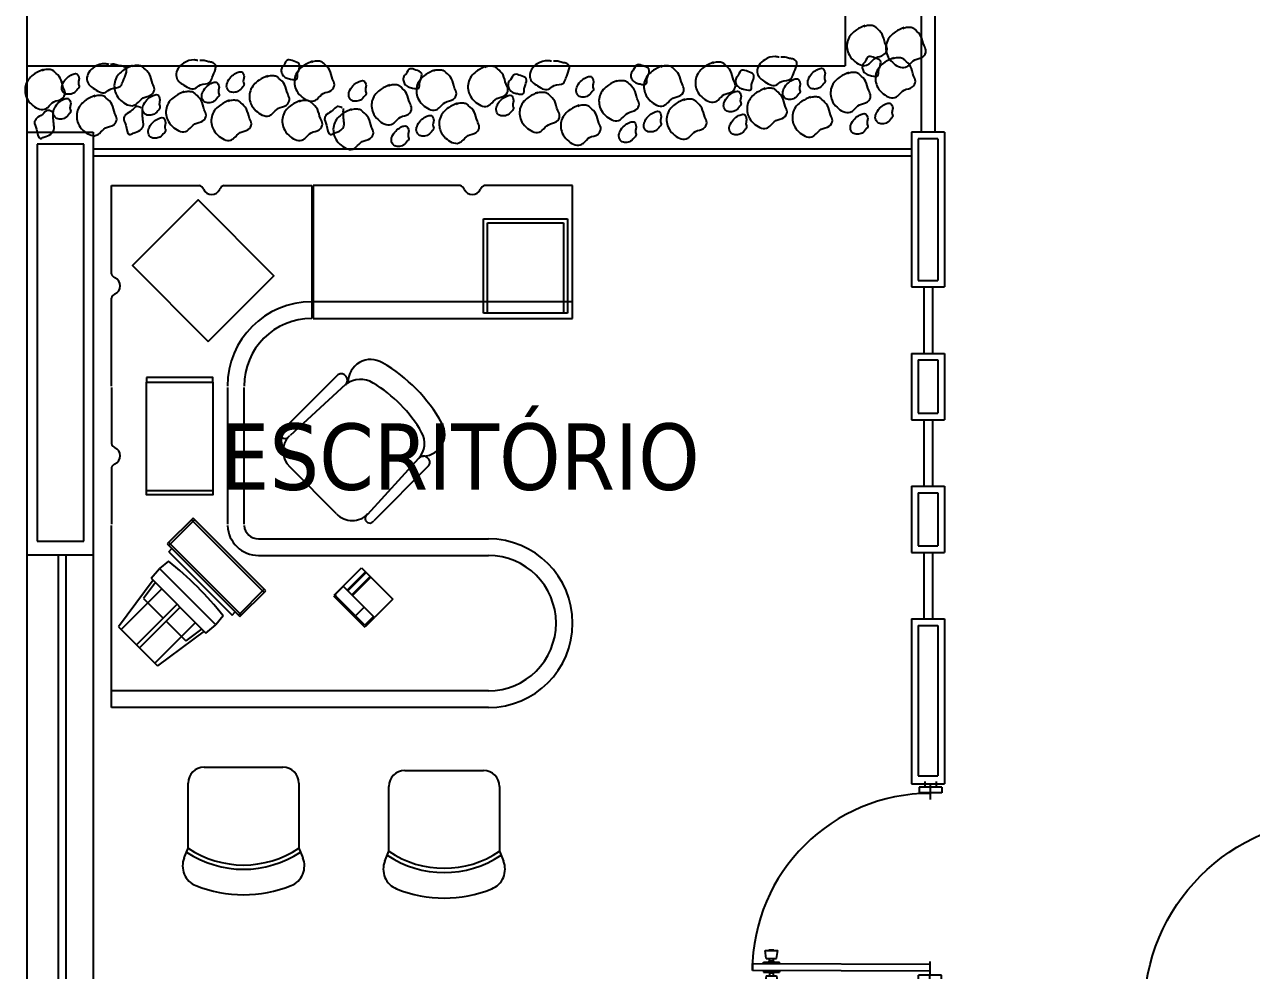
# Model space of a CAD drawing. Extents: x 152 to 700, y -120 to 84.
# Drawn here: x 204.88 to 210.42, y 20.07 to 24.35 of the extents above; entities that cross this region are included whole.
import ezdxf

# ---------------------------------------------------------------- set-up
doc = ezdxf.new("R2010")
doc.units = 0
doc.header["$LTSCALE"] = 0.03
doc.layers.get('0').update_dxf_attribs({"linetype": 'CONTINUOUS'})
for name, color, linetype in [('CALIDAD', 30, 'CONTINUOUS'), ('HERRERIA', 8, 'CONTINUOUS'), ('MUEBLES', 8, 'CONTINUOUS'), ('TEXTOS', 7, 'CONTINUOUS'), ('VENTANAS', 4, 'CONTINUOUS')]:
    doc.layers.add(name, color=color, linetype=linetype)
doc.styles.add('COTAS', font='tahoma.ttf', dxfattribs={"height": 0.1})

# ---------------------------------------------------------------- blocks, each defined once
blk = doc.blocks.new('A$C7F5F34B9')
at = {"layer": 'MUEBLES'}
for p, q in [((0.0814, 0.8113), (0.1114, 0.8113)), ((0.0814, 0.0489), (0.0814, 0.8113)), ((0.1114, 0.8113), (0.1114, 0.0489)), ((0.0225, 0.7406), (0.0225, 0.7187)), ((0.0246, 0.7406), (0.0225, 0.7406)), ((0.0246, 0.7565), (0.0246, 0.7028)), ((0.0598, 0.7516), (0.0246, 0.7565)), ((0.0598, 0.7516), (0.0598, 0.7077)), ((0.0702, 0.738), (0.0598, 0.738)), ((0.0702, 0.72), (0.0702, 0.7393)), ((0.0803, 0.7639), (0.0744, 0.7639)), ((0.0744, 0.7639), (0.0744, 0.6954)), ((0.0803, 0.7639), (0.0803, 0.6954)), ((0.1125, 0.7639), (0.1125, 0.6954)), ((0.1125, 0.7639), (0.1183, 0.7639)), ((0.1183, 0.7639), (0.1183, 0.6954)), ((0.1226, 0.72), (0.1226, 0.7393)), ((0.1226, 0.738), (0.133, 0.738)), ((0.133, 0.7516), (0.1682, 0.7565)), ((0.133, 0.7516), (0.133, 0.7077)), ((0.1682, 0.7565), (0.1682, 0.7028)), ((0.1682, 0.7406), (0.1703, 0.7406)), ((0.1703, 0.7406), (0.1703, 0.7187)), ((0.0246, 0.7187), (0.0225, 0.7187)), ((0.0598, 0.7077), (0.0246, 0.7028)), ((0.0702, 0.7213), (0.0598, 0.7213)), ((0.0803, 0.6954), (0.0744, 0.6954)), ((0.1125, 0.6954), (0.1183, 0.6954)), ((0.1226, 0.7213), (0.133, 0.7213)), ((0.133, 0.7077), (0.1682, 0.7028)), ((0.1682, 0.7187), (0.1703, 0.7187)), ((0.039, 0.0978), (0.0635, 0.0978)), ((0.039, 0), (0.039, 0.0978)), ((0.0635, 0), (0.0635, 0.0978)), ((0.8701, 0.0978), (0.8457, 0.0978)), ((0.8457, 0), (0.8457, 0.0978)), ((0.8701, 0), (0.8701, 0.0978)), ((0, 0.0489), (0.1221, 0.0489)), ((0.0146, 0.0733), (0.039, 0.0733)), ((0.8181, 0.0489), (0.8866, 0.0489)), ((0.8946, 0.0733), (0.8701, 0.0733)), ((0.0146, 0.0244), (0.039, 0.0244)), ((0.8946, 0.0244), (0.8701, 0.0244)), ((0.039, 0), (0.0635, 0)), ((0.8701, 0), (0.8457, 0))]:
    blk.add_line(p, q, dxfattribs=at)
for centre, radius, start, end in [((0.0814, 0.0489), 0.7624, 0, 90), ((0.0706, 0.7432), 0.00393, 264.8527, 9.8194), ((0.1222, 0.7432), 0.00393, 170.1806, 275.1473), ((0.0706, 0.7161), 0.00393, 350.1806, 95.1473), ((0.1222, 0.7161), 0.00393, 84.8527, 189.8194)]:
    blk.add_arc(centre, radius, start, end, dxfattribs=at)

msp = doc.modelspace()

# ---------------------------------------------------------------- linework, layer by layer
at = {"ltscale": 0.03}
for p, q in [((204.8863, 23.8596), (205.1863, 23.8596)), ((204.8863, 23.8596), (204.8863, 19.7096)), ((205.1863, 23.8596), (205.1863, 20.0096)), ((208.8863, 23.8596), (208.8863, 23.1596)), ((209.0363, 23.8596), (208.8863, 23.8596)), ((209.0363, 23.8596), (209.0363, 23.1596)), ((208.8863, 23.1596), (209.0363, 23.1596)), ((208.8863, 22.8596), (208.8863, 22.5596)), ((208.8863, 22.8596), (209.0363, 22.8596)), ((209.0363, 22.8596), (209.0363, 22.5596)), ((208.8863, 22.5596), (209.0363, 22.5596)), ((208.8863, 22.2596), (208.8863, 21.9596)), ((208.8863, 22.2596), (209.0363, 22.2596)), ((209.0363, 22.2596), (209.0363, 21.9596)), ((204.8863, 21.9488), (205.1863, 21.9488)), ((208.8863, 21.9596), (209.0363, 21.9596)), ((208.8863, 21.6596), (208.8863, 20.9133)), ((208.8863, 21.6596), (209.0363, 21.6596)), ((209.0363, 21.6596), (209.0363, 20.9133)), ((208.8863, 20.9133), (209.0363, 20.9133)), ((208.8863, 20.9133), (209.0363, 20.9133))]:
    msp.add_line(p, q, dxfattribs=at)
at = {"layer": 'CALIDAD', "ltscale": 0.03}
for p, q in [((205.1435, 23.805), (204.932, 23.805)), ((204.932, 23.805), (204.932, 22.0099)), ((205.1435, 22.0099), (205.1435, 23.805)), ((208.9163, 23.8296), (208.9163, 23.1896)), ((209.0063, 23.8296), (208.9163, 23.8296)), ((209.0063, 23.8296), (209.0063, 23.1896)), ((208.9163, 23.1896), (209.0063, 23.1896)), ((208.9163, 22.8296), (209.0063, 22.8296)), ((208.9163, 22.8296), (208.9163, 22.5896)), ((209.0063, 22.8296), (209.0063, 22.5896)), ((208.9163, 22.5896), (209.0063, 22.5896)), ((208.9163, 22.2296), (209.0063, 22.2296)), ((208.9163, 22.2296), (208.9163, 21.9896)), ((209.0063, 22.2296), (209.0063, 21.9896)), ((204.932, 22.0099), (205.1435, 22.0099)), ((208.9163, 21.9896), (209.0063, 21.9896)), ((208.9163, 21.6296), (209.0063, 21.6296)), ((208.9163, 21.6296), (208.9163, 20.9499)), ((209.0063, 21.6296), (209.0063, 20.9499)), ((208.9163, 20.9499), (209.0063, 20.9499))]:
    msp.add_line(p, q, dxfattribs=at)
at = {"layer": 'MUEBLES', "ltscale": 0.03}
for p, q in [((204.8863, 26.1596), (204.8863, 23.8596)), ((208.5863, 25.8596), (208.5863, 24.1596)), ((204.8863, 24.1596), (208.5863, 24.1596))]:
    msp.add_line(p, q, dxfattribs=at)
at = {"layer": 'MUEBLES', "color": 8}
for p, q in [((205.2682, 23.6178), (205.6665, 23.6178)), ((205.7765, 23.6178), (206.1748, 23.6178)), ((206.1748, 23.6178), (206.1748, 23.0178)), ((206.1811, 23.6178), (206.1811, 23.0178)), ((206.8458, 23.6178), (206.1811, 23.6178)), ((207.3541, 23.6178), (206.9558, 23.6178)), ((207.3541, 23.0178), (207.3541, 23.6178)), ((206.9515, 23.0415), (206.9515, 23.4678)), ((206.9515, 23.4678), (207.3315, 23.4678)), ((206.9695, 23.0415), (206.9695, 23.4498)), ((206.9695, 23.4498), (207.3135, 23.4498)), ((207.3135, 23.4498), (207.3135, 23.0415)), ((207.3315, 23.4678), (207.3315, 23.0415)), ((207.3541, 23.0928), (206.1811, 23.0928)), ((207.3315, 23.0415), (206.9515, 23.0415)), ((207.3135, 23.0415), (206.9695, 23.0415)), ((206.1811, 23.0178), (207.3541, 23.0178)), ((206.293, 22.763), (206.0441, 22.514)), ((205.4269, 22.2398), (205.4269, 22.7298)), ((205.7269, 22.7298), (205.7269, 22.2398)), ((205.7932, 22.705), (205.7932, 22.0868)), ((205.8682, 22.0868), (205.8682, 22.705)), ((206.0779, 22.489), (206.3292, 22.7202)), ((206.4283, 22.1324), (206.6585, 22.3852)), ((206.2869, 22.1336), (206.0748, 22.3458)), ((206.7041, 22.3519), (206.4552, 22.1029)), ((205.6376, 22.1146), (205.521, 21.998)), ((205.6447, 22.1076), (205.528, 21.9909)), ((205.9594, 21.7788), (205.6306, 22.1076)), ((205.9664, 21.7858), (205.6376, 22.1146)), ((205.521, 21.998), (205.8498, 21.6692)), ((205.528, 22.005), (205.8568, 21.6762)), ((205.528, 21.9626), (205.5422, 21.9767)), ((205.9343, 22.0207), (206.9731, 22.0207)), ((205.5264, 21.9203), (205.4857, 21.8869)), ((205.528, 21.9626), (205.8144, 21.6762)), ((205.9343, 21.9457), (206.9731, 21.9457)), ((205.4487, 21.8425), (205.4857, 21.8869)), ((205.7406, 21.632), (205.4857, 21.8869)), ((206.3183, 21.8088), (206.3997, 21.8902)), ((206.336, 21.7911), (206.4173, 21.8725)), ((206.3395, 21.7876), (206.4209, 21.8689)), ((206.3997, 21.8902), (206.5411, 21.7487)), ((205.4571, 21.834), (205.3002, 21.6233)), ((205.4679, 21.8233), (205.4141, 21.7511)), ((205.4487, 21.8425), (205.6961, 21.595)), ((206.2759, 21.7664), (206.3183, 21.8088)), ((206.4386, 21.8513), (206.3572, 21.7699)), ((206.3607, 21.7664), (206.4421, 21.8477)), ((205.3125, 21.6109), (205.4964, 21.7948)), ((205.4141, 21.7511), (205.4334, 21.7318)), ((205.8427, 21.6762), (205.9594, 21.7929)), ((205.8498, 21.6692), (205.9664, 21.7858)), ((206.2724, 21.7629), (206.4138, 21.6215)), ((206.2819, 21.771), (206.3137, 21.8028)), ((206.4148, 21.631), (206.2819, 21.7639)), ((206.3208, 21.8028), (206.4537, 21.6698)), ((205.5653, 21.7258), (205.3815, 21.542)), ((205.5795, 21.7117), (205.3956, 21.5278)), ((205.4334, 21.7318), (205.5024, 21.6628)), ((206.3721, 21.6736), (206.411, 21.7125)), ((206.5411, 21.7487), (206.4597, 21.6674)), ((205.4646, 21.4589), (205.6484, 21.6427)), ((205.5165, 21.6487), (205.5854, 21.5798)), ((205.7739, 21.6728), (205.7406, 21.632)), ((205.8144, 21.6762), (205.8285, 21.6904)), ((206.4148, 21.631), (206.4537, 21.6698)), ((206.4173, 21.6249), (206.4597, 21.6674)), ((206.4537, 21.6628), (206.4219, 21.631)), ((205.3002, 21.6233), (205.4769, 21.4465)), ((205.6877, 21.6035), (205.4769, 21.4465)), ((205.6769, 21.6142), (205.6048, 21.5604)), ((205.6961, 21.595), (205.7406, 21.632)), ((205.5854, 21.5798), (205.6048, 21.5604)), ((206.9731, 21.3337), (205.2682, 21.3337)), ((206.9731, 21.2587), (205.2682, 21.2587)), ((205.6879, 20.9885), (206.0437, 20.9885)), ((206.5953, 20.9739), (206.9511, 20.9739)), ((205.6158, 20.6231), (205.6158, 20.9164)), ((206.1158, 20.9164), (206.1158, 20.6231)), ((206.5232, 20.6085), (206.5232, 20.9018)), ((207.0232, 20.9018), (207.0232, 20.6085)), ((205.5976, 20.5789), (205.6158, 20.6231)), ((206.1158, 20.6231), (206.134, 20.5789)), ((206.505, 20.5643), (206.5232, 20.6085)), ((207.0232, 20.6085), (207.0414, 20.5643))]:
    msp.add_line(p, q, dxfattribs=at)
at = {"layer": 'MUEBLES'}
for p, q in [((205.2682, 23.2195), (205.2682, 23.6178)), ((205.2682, 22.7112), (205.2682, 23.1095)), ((205.2682, 22.705), (205.2682, 22.4517)), ((205.2682, 22.3417), (205.2682, 22.0868)), ((205.2682, 21.2587), (205.2682, 22.0806))]:
    msp.add_line(p, q, dxfattribs=at)
at = {"layer": 'MUEBLES', "color": 8}
for points in [[(205.7064, 22.9134), (206.0034, 23.2104), (205.6601, 23.5536), (205.3632, 23.2566)], [(205.4269, 22.7498), (205.4269, 22.7298), (205.7269, 22.7298), (205.7269, 22.7498)], [(205.7269, 22.2398), (205.7269, 22.2198), (205.4269, 22.2198), (205.4269, 22.2398)]]:
    msp.add_lwpolyline(points, close=True, dxfattribs=at)
for centre, radius, start, end in [((205.6574, 23.5889), 0.0304, 24.565, 72.4908), ((205.7215, 23.6178), 0.04, 204.1165, 335.8835), ((205.7856, 23.5889), 0.0304, 107.5092, 155.435), ((206.8366, 23.5889), 0.0304, 24.565, 72.4908), ((206.9008, 23.6178), 0.04, 204.1165, 335.8835), ((206.9649, 23.5889), 0.0304, 107.5092, 155.435), ((205.2972, 23.2287), 0.0304, 197.5092, 245.435), ((205.2682, 23.1645), 0.04, 294.1165, 65.8835), ((205.2972, 23.1004), 0.0304, 114.565, 162.4908), ((206.1748, 22.7112), 0.3816, 90, 180), ((206.1748, 22.7112), 0.3066, 90, 180), ((206.4407, 22.7303), 0.1016, 58.0431, 181.3706), ((206.1337, 22.1934), 0.7201, 29.0611, 59.9301), ((206.3076, 22.7387), 0.0284, 311.2814, 120.9568), ((206.3944, 22.6341), 0.108, 57.7335, 127.125), ((206.1337, 22.1934), 0.6201, 29.888, 59.1033), ((206.6757, 22.4946), 0.1, 264.6607, 29.0611), ((206.0543, 22.4957), 0.021, 119.2236, 336.0175), ((206.1448, 22.4171), 0.1, 135.5044, 225.5044), ((206.5846, 22.4525), 0.1, 317.6803, 29.888), ((205.2972, 22.4608), 0.0304, 197.5092, 245.435), ((205.2682, 22.3967), 0.04, 294.1165, 65.8835), ((205.2972, 22.3326), 0.0304, 114.565, 162.4908), ((206.6798, 22.3665), 0.0284, 329.0432, 138.7186), ((206.3582, 22.2037), 0.1, 224.4956, 314.4956), ((206.4368, 22.1132), 0.021, 113.9825, 330.7764), ((205.9343, 22.0868), 0.1411, 182.5383, 270), ((205.9343, 22.0868), 0.0661, 185.4236, 270), ((206.9731, 21.6397), 0.381, 270, 90), ((204.571, 20.7173), 1.5362, 38.459, 51.541), ((206.9731, 21.6397), 0.306, 270, 90), ((206.2854, 21.7674), 0.005, 135, 225), ((206.3172, 21.7992), 0.005, 45, 135), ((206.4502, 21.6663), 0.005, 315, 45), ((205.6879, 20.9164), 0.0721, 90, 180), ((206.0437, 20.9164), 0.0721, 360, 90), ((206.5953, 20.9018), 0.0721, 90, 180), ((206.9511, 20.9018), 0.0721, 360, 90), ((205.8658, 20.9909), 0.4639, 236.2908, 303.7092), ((205.8658, 20.9909), 0.4447, 235.7945, 304.2055), ((206.7732, 20.9763), 0.4639, 236.2908, 303.7092), ((206.7732, 20.9763), 0.4447, 235.7945, 304.2055), ((205.6865, 20.5423), 0.0962, 157.6062, 248.2138), ((206.0451, 20.5423), 0.0962, 291.7862, 22.3938), ((206.5939, 20.5277), 0.0962, 157.6062, 248.2138), ((206.9525, 20.5277), 0.0962, 291.7862, 22.3938), ((205.8658, 20.9909), 0.5793, 248.2138, 291.7862), ((206.7732, 20.9763), 0.5793, 248.2138, 291.7862)]:
    msp.add_arc(centre, radius, start, end, dxfattribs=at)
at = {"layer": 'MUEBLES', "ltscale": 0.03}
for points, start_tangent in [([(208.6773, 24.3421), (208.6379, 24.3225), (208.5985, 24.2747), (208.6013, 24.2157), (208.6238, 24.1847), (208.6829, 24.1623), (208.697, 24.1707), (208.7251, 24.196), (208.7617, 24.21), (208.7758, 24.2353), (208.7674, 24.2606), (208.7533, 24.3028), (208.728, 24.3309), (208.7167, 24.3393), (208.6998, 24.3421), (208.6773, 24.3393), (208.6717, 24.3365)], (0.196367, 0.980531)), ([(208.8534, 24.3329), (208.814, 24.3132), (208.7746, 24.2654), (208.7774, 24.2064), (208.7999, 24.1755), (208.859, 24.153), (208.8731, 24.1614), (208.9012, 24.1867), (208.9378, 24.2008), (208.9519, 24.2261), (208.9434, 24.2514), (208.9294, 24.2935), (208.904, 24.3216), (208.8928, 24.3301), (208.8759, 24.3329), (208.8534, 24.3301), (208.8477, 24.3273)], (0.196367, 0.980531)), ([(208.2874, 24.1985), (208.2705, 24.2013), (208.2227, 24.1873), (208.1974, 24.162), (208.1889, 24.1311), (208.1974, 24.1086), (208.2171, 24.0917), (208.2734, 24.072), (208.2987, 24.0889), (208.3409, 24.1001), (208.3522, 24.1226), (208.3662, 24.1592), (208.3662, 24.1788), (208.3522, 24.1901), (208.3353, 24.1929), (208.3156, 24.1985), (208.2959, 24.1985)], (-0.70755, 0.706663)), ([(208.6754, 24.1763), (208.6951, 24.2016), (208.7204, 24.196), (208.7457, 24.1819), (208.7429, 24.1538), (208.7373, 24.137), (208.7345, 24.1145), (208.7063, 24.1145), (208.6866, 24.1201), (208.6697, 24.1342), (208.6641, 24.151), (208.6697, 24.1707), (208.6754, 24.1763)], (-0.894668, 0.446732)), ([(208.8061, 24.196), (208.7667, 24.1764), (208.7273, 24.1286), (208.7301, 24.0696), (208.7526, 24.0386), (208.8117, 24.0162), (208.8258, 24.0246), (208.854, 24.0499), (208.8905, 24.0639), (208.9046, 24.0892), (208.8962, 24.1145), (208.8821, 24.1567), (208.8568, 24.1848), (208.8455, 24.1932), (208.8286, 24.196), (208.8061, 24.1932), (208.8005, 24.1904)], (0.196367, 0.980531)), ([(204.9607, 24.1432), (204.9213, 24.1236), (204.8819, 24.0758), (204.8847, 24.0167), (204.9072, 23.9858), (204.9663, 23.9633), (204.9804, 23.9718), (205.0085, 23.9971), (205.0451, 24.0111), (205.0592, 24.0364), (205.0508, 24.0617), (205.0367, 24.1039), (205.0114, 24.132), (205.0001, 24.1404), (204.9832, 24.1432), (204.9607, 24.1404), (204.9551, 24.1376)], (0.196367, 0.980531)), ([(205.2562, 24.1657), (205.2393, 24.1685), (205.1915, 24.1545), (205.1662, 24.1292), (205.1577, 24.0983), (205.1662, 24.0758), (205.1859, 24.0589), (205.2421, 24.0392), (205.2675, 24.0561), (205.3097, 24.0673), (205.3209, 24.0898), (205.335, 24.1264), (205.335, 24.146), (205.3209, 24.1573), (205.3041, 24.1601), (205.2844, 24.1657), (205.2647, 24.1657)], (-0.70755, 0.706663)), ([(205.3643, 24.1608), (205.3249, 24.1411), (205.2855, 24.0933), (205.2883, 24.0343), (205.3108, 24.0034), (205.3699, 23.9809), (205.384, 23.9893), (205.4121, 24.0146), (205.4487, 24.0287), (205.4628, 24.0539), (205.4543, 24.0792), (205.4403, 24.1214), (205.4149, 24.1495), (205.4037, 24.1579), (205.3868, 24.1608), (205.3643, 24.1579), (205.3586, 24.1551)], (0.196367, 0.980531)), ([(205.6598, 24.1832), (205.6429, 24.186), (205.5951, 24.172), (205.5697, 24.1467), (205.5613, 24.1158), (205.5697, 24.0933), (205.5894, 24.0764), (205.6457, 24.0568), (205.671, 24.0736), (205.7133, 24.0849), (205.7245, 24.1073), (205.7386, 24.1439), (205.7386, 24.1636), (205.7245, 24.1748), (205.7076, 24.1776), (205.6879, 24.1832), (205.6682, 24.1832)], (-0.70755, 0.706663)), ([(206.0477, 24.161), (206.0674, 24.1863), (206.0928, 24.1807), (206.1181, 24.1667), (206.1153, 24.1386), (206.1096, 24.1217), (206.1068, 24.0992), (206.0787, 24.0992), (206.059, 24.1048), (206.0421, 24.1189), (206.0365, 24.1357), (206.0421, 24.1554), (206.0477, 24.161)], (-0.894668, 0.446732)), ([(206.1785, 24.1808), (206.1391, 24.1611), (206.0997, 24.1133), (206.1025, 24.0543), (206.125, 24.0234), (206.1841, 24.0009), (206.1982, 24.0093), (206.2263, 24.0346), (206.2629, 24.0487), (206.277, 24.074), (206.2685, 24.0993), (206.2545, 24.1414), (206.2291, 24.1695), (206.2179, 24.178), (206.201, 24.1808), (206.1785, 24.178), (206.1728, 24.1751)], (0.196367, 0.980531)), ([(206.5997, 24.1208), (206.6194, 24.1461), (206.6447, 24.1405), (206.67, 24.1264), (206.6672, 24.0983), (206.6616, 24.0814), (206.6588, 24.059), (206.6306, 24.059), (206.6109, 24.0646), (206.594, 24.0786), (206.5884, 24.0955), (206.594, 24.1152), (206.5997, 24.1208)], (-0.894668, 0.446732)), ([(206.7304, 24.1405), (206.691, 24.1208), (206.6516, 24.0731), (206.6544, 24.014), (206.6769, 23.9831), (206.736, 23.9606), (206.7501, 23.9691), (206.7783, 23.9944), (206.8148, 24.0084), (206.8289, 24.0337), (206.8205, 24.059), (206.8064, 24.1012), (206.7811, 24.1293), (206.7698, 24.1377), (206.7529, 24.1405), (206.7304, 24.1377), (206.7248, 24.1349)], (0.196367, 0.980531)), ([(206.9633, 24.1575), (206.9239, 24.1378), (206.8845, 24.0901), (206.8874, 24.031), (206.9099, 24.0001), (206.969, 23.9776), (206.983, 23.9861), (207.0112, 24.0114), (207.0478, 24.0254), (207.0618, 24.0507), (207.0534, 24.076), (207.0393, 24.1182), (207.014, 24.1463), (207.0027, 24.1547), (206.9859, 24.1575), (206.9633, 24.1547), (206.9577, 24.1519)], (0.196367, 0.980531)), ([(207.2588, 24.18), (207.242, 24.1828), (207.1941, 24.1688), (207.1688, 24.1435), (207.1603, 24.1125), (207.1688, 24.0901), (207.1885, 24.0732), (207.2448, 24.0535), (207.2701, 24.0704), (207.3123, 24.0816), (207.3236, 24.1041), (207.3376, 24.1407), (207.3376, 24.1603), (207.3236, 24.1716), (207.3067, 24.1744), (207.287, 24.18), (207.2673, 24.18)], (-0.70755, 0.706663)), ([(207.6283, 24.1393), (207.648, 24.1646), (207.6733, 24.159), (207.6986, 24.1449), (207.6958, 24.1168), (207.6902, 24.1), (207.6874, 24.0775), (207.6592, 24.0775), (207.6395, 24.0831), (207.6226, 24.0971), (207.617, 24.114), (207.6226, 24.1337), (207.6283, 24.1393)], (-0.894668, 0.446732)), ([(207.759, 24.159), (207.7196, 24.1393), (207.6802, 24.0916), (207.683, 24.0325), (207.7055, 24.0016), (207.7646, 23.9791), (207.7787, 23.9876), (207.8068, 24.0129), (207.8434, 24.0269), (207.8575, 24.0522), (207.8491, 24.0775), (207.835, 24.1197), (207.8097, 24.1478), (207.7984, 24.1562), (207.7815, 24.159), (207.759, 24.1562), (207.7534, 24.1534)], (0.196367, 0.980531)), ([(207.9919, 24.176), (207.9525, 24.1564), (207.9131, 24.1086), (207.9159, 24.0495), (207.9385, 24.0186), (207.9976, 23.9961), (208.0116, 24.0046), (208.0398, 24.0299), (208.0764, 24.0439), (208.0904, 24.0692), (208.082, 24.0945), (208.0679, 24.1367), (208.0426, 24.1648), (208.0313, 24.1732), (208.0144, 24.176), (207.9919, 24.1732), (207.9863, 24.1704)], (0.196367, 0.980531)), ([(208.1017, 24.1142), (208.1214, 24.1395), (208.1467, 24.1339), (208.172, 24.1198), (208.1692, 24.0917), (208.1636, 24.0748), (208.1608, 24.0524), (208.1326, 24.0524), (208.1129, 24.058), (208.0961, 24.072), (208.0904, 24.0889), (208.0961, 24.1086), (208.1017, 24.1142)], (-0.894668, 0.446732)), ([(208.4959, 24.125), (208.4847, 24.1475), (208.4734, 24.1475), (208.465, 24.1447), (208.4424, 24.1306), (208.4227, 24.1053), (208.4171, 24.0828), (208.4284, 24.0603), (208.4481, 24.0547), (208.4706, 24.0603), (208.4903, 24.08), (208.4959, 24.0913), (208.4931, 24.0997), (208.4931, 24.1109), (208.4959, 24.125)], (-0.447678, 0.894195)), ([(205.1225, 24.1009), (205.1113, 24.1234), (205.1, 24.1234), (205.0916, 24.1206), (205.0691, 24.1066), (205.0494, 24.0813), (205.0437, 24.0588), (205.055, 24.0363), (205.0747, 24.0307), (205.0972, 24.0363), (205.1169, 24.056), (205.1225, 24.0672), (205.1197, 24.0757), (205.1197, 24.0869), (205.1225, 24.1009)], (-0.447678, 0.894195)), ([(205.7555, 24.0624), (205.7442, 24.0849), (205.733, 24.0849), (205.7245, 24.0821), (205.702, 24.068), (205.6823, 24.0427), (205.6767, 24.0202), (205.6879, 23.9977), (205.7076, 23.9921), (205.7301, 23.9977), (205.7498, 24.0174), (205.7555, 24.0287), (205.7527, 24.0371), (205.7527, 24.0483), (205.7555, 24.0624)], (-0.447678, 0.894195)), ([(205.8683, 24.1097), (205.857, 24.1322), (205.8457, 24.1322), (205.8373, 24.1294), (205.8148, 24.1153), (205.7951, 24.09), (205.7895, 24.0675), (205.8007, 24.0451), (205.8204, 24.0394), (205.8429, 24.0451), (205.8626, 24.0647), (205.8683, 24.076), (205.8654, 24.0844), (205.8654, 24.0957), (205.8683, 24.1097)], (-0.447678, 0.894195)), ([(205.9755, 24.114), (205.9361, 24.0943), (205.8967, 24.0465), (205.8995, 23.9875), (205.922, 23.9566), (205.9811, 23.9341), (205.9952, 23.9426), (206.0234, 23.9678), (206.0599, 23.9819), (206.074, 24.0072), (206.0656, 24.0325), (206.0515, 24.0747), (206.0262, 24.1028), (206.0149, 24.1112), (205.998, 24.114), (205.9755, 24.1112), (205.9699, 24.1084)], (0.196367, 0.980531)), ([(206.4202, 24.0695), (206.4089, 24.0919), (206.3977, 24.0919), (206.3892, 24.0891), (206.3667, 24.0751), (206.347, 24.0498), (206.3414, 24.0273), (206.3527, 24.0048), (206.3724, 23.9992), (206.3949, 24.0048), (206.4146, 24.0245), (206.4202, 24.0357), (206.4174, 24.0442), (206.4174, 24.0554), (206.4202, 24.0695)], (-0.447678, 0.894195)), ([(207.0731, 24.0957), (207.0928, 24.121), (207.1181, 24.1154), (207.1435, 24.1013), (207.1406, 24.0732), (207.135, 24.0563), (207.1322, 24.0338), (207.1041, 24.0338), (207.0844, 24.0395), (207.0675, 24.0535), (207.0618, 24.0704), (207.0675, 24.0901), (207.0731, 24.0957)], (-0.894668, 0.446732)), ([(207.4488, 24.088), (207.4375, 24.1105), (207.4263, 24.1105), (207.4178, 24.1076), (207.3953, 24.0936), (207.3756, 24.0683), (207.37, 24.0458), (207.3812, 24.0233), (207.4009, 24.0177), (207.4235, 24.0233), (207.4432, 24.043), (207.4488, 24.0542), (207.446, 24.0627), (207.446, 24.0739), (207.4488, 24.088)], (-0.447678, 0.894195)), ([(207.556, 24.0923), (207.5166, 24.0726), (207.4772, 24.0248), (207.4801, 23.9658), (207.5026, 23.9349), (207.5617, 23.9124), (207.5757, 23.9208), (207.6039, 23.9461), (207.6405, 23.9602), (207.6545, 23.9855), (207.6461, 24.0108), (207.632, 24.0529), (207.6067, 24.081), (207.5954, 24.0895), (207.5786, 24.0923), (207.556, 24.0895), (207.5504, 24.0866)], (0.196367, 0.980531)), ([(208.3831, 24.0777), (208.3719, 24.1001), (208.3606, 24.1001), (208.3522, 24.0973), (208.3296, 24.0833), (208.3099, 24.058), (208.3043, 24.0355), (208.3156, 24.013), (208.3353, 24.0074), (208.3578, 24.013), (208.3775, 24.0327), (208.3831, 24.0439), (208.3803, 24.0524), (208.3803, 24.0636), (208.3831, 24.0777)], (-0.447678, 0.894195)), ([(208.6032, 24.1293), (208.5638, 24.1096), (208.5244, 24.0618), (208.5272, 24.0028), (208.5497, 23.9719), (208.6088, 23.9494), (208.6229, 23.9578), (208.651, 23.9831), (208.6876, 23.9972), (208.7017, 24.0225), (208.6932, 24.0478), (208.6792, 24.0899), (208.6538, 24.118), (208.6426, 24.1265), (208.6257, 24.1293), (208.6032, 24.1265), (208.5975, 24.1237)], (0.196367, 0.980531)), ([(205.1943, 24.0252), (205.1549, 24.0055), (205.1155, 23.9577), (205.1183, 23.8987), (205.1408, 23.8678), (205.1999, 23.8453), (205.214, 23.8537), (205.2421, 23.879), (205.2787, 23.8931), (205.2928, 23.9184), (205.2844, 23.9437), (205.2703, 23.9858), (205.245, 24.0139), (205.2337, 24.0224), (205.2168, 24.0252), (205.1943, 24.0224), (205.1887, 24.0196)], (0.196367, 0.980531)), ([(205.4881, 24.0062), (205.4768, 24.0287), (205.4656, 24.0287), (205.4571, 24.0258), (205.4346, 24.0118), (205.4149, 23.9865), (205.4093, 23.964), (205.4206, 23.9415), (205.4403, 23.9359), (205.4628, 23.9415), (205.4825, 23.9612), (205.4881, 23.9724), (205.4853, 23.9809), (205.4853, 23.9921), (205.4881, 24.0062)], (-0.447678, 0.894195)), ([(205.5979, 24.0427), (205.5585, 24.023), (205.5191, 23.9752), (205.5219, 23.9162), (205.5444, 23.8853), (205.6035, 23.8628), (205.6176, 23.8713), (205.6457, 23.8965), (205.6823, 23.9106), (205.6964, 23.9359), (205.6879, 23.9612), (205.6739, 24.0034), (205.6485, 24.0315), (205.6373, 24.0399), (205.6204, 24.0427), (205.5979, 24.0399), (205.5922, 24.0371)], (0.196367, 0.980531)), ([(206.5275, 24.0738), (206.4881, 24.0541), (206.4487, 24.0063), (206.4515, 23.9473), (206.474, 23.9164), (206.5331, 23.8939), (206.5472, 23.9023), (206.5753, 23.9276), (206.6119, 23.9416), (206.626, 23.9669), (206.6175, 23.9922), (206.6034, 24.0344), (206.5781, 24.0625), (206.5669, 24.0709), (206.55, 24.0738), (206.5275, 24.0709), (206.5218, 24.0681)], (0.196367, 0.980531)), ([(207.0872, 24.0029), (207.0759, 24.0254), (207.0647, 24.0254), (207.0562, 24.0226), (207.0337, 24.0086), (207.014, 23.9833), (207.0084, 23.9608), (207.0196, 23.9383), (207.0393, 23.9327), (207.0618, 23.9383), (207.0815, 23.958), (207.0872, 23.9692), (207.0844, 23.9776), (207.0844, 23.9889), (207.0872, 24.0029)], (-0.447678, 0.894195)), ([(207.1969, 24.0395), (207.1575, 24.0198), (207.1181, 23.972), (207.1209, 23.913), (207.1435, 23.8821), (207.2026, 23.8596), (207.2166, 23.868), (207.2448, 23.8933), (207.2814, 23.9074), (207.2954, 23.9327), (207.287, 23.958), (207.2729, 24.0001), (207.2476, 24.0282), (207.2363, 24.0367), (207.2194, 24.0395), (207.1969, 24.0367), (207.1913, 24.0338)], (0.196367, 0.980531)), ([(208.1158, 24.0214), (208.1045, 24.0439), (208.0932, 24.0439), (208.0848, 24.0411), (208.0623, 24.0271), (208.0426, 24.0018), (208.037, 23.9793), (208.0482, 23.9568), (208.0679, 23.9512), (208.0904, 23.9568), (208.1101, 23.9765), (208.1158, 23.9877), (208.1129, 23.9961), (208.1129, 24.0074), (208.1158, 24.0214)], (-0.447678, 0.894195)), ([(208.2255, 24.058), (208.1861, 24.0383), (208.1467, 23.9905), (208.1495, 23.9315), (208.172, 23.9006), (208.2311, 23.8781), (208.2452, 23.8865), (208.2734, 23.9118), (208.3099, 23.9259), (208.324, 23.9512), (208.3156, 23.9765), (208.3015, 24.0186), (208.2762, 24.0467), (208.2649, 24.0552), (208.248, 24.058), (208.2255, 24.0552), (208.2199, 24.0524)], (0.196367, 0.980531)), ([(205.0845, 23.9886), (205.0733, 24.0111), (205.062, 24.0111), (205.0536, 24.0083), (205.0311, 23.9943), (205.0114, 23.969), (205.0057, 23.9465), (205.017, 23.924), (205.0367, 23.9184), (205.0592, 23.924), (205.0789, 23.9437), (205.0845, 23.9549), (205.0817, 23.9633), (205.0817, 23.9746), (205.0845, 23.9886)], (-0.447678, 0.894195)), ([(205.4037, 23.9696), (205.3812, 23.9752), (205.3615, 23.9584), (205.3333, 23.9387), (205.3249, 23.9247), (205.3333, 23.8909), (205.3502, 23.8488), (205.3671, 23.8544), (205.398, 23.8684), (205.4121, 23.8881), (205.4121, 23.9078), (205.4093, 23.9387), (205.4093, 23.9668)], (-1, 0)), ([(205.8027, 24.0036), (205.7633, 23.9839), (205.7239, 23.9361), (205.7267, 23.8771), (205.7492, 23.8462), (205.8083, 23.8237), (205.8224, 23.8321), (205.8506, 23.8574), (205.8872, 23.8715), (205.9012, 23.8968), (205.8928, 23.922), (205.8787, 23.9642), (205.8534, 23.9923), (205.8421, 24.0007), (205.8252, 24.0036), (205.8027, 24.0007), (205.7971, 23.9979)], (0.196367, 0.980531)), ([(206.1238, 24.003), (206.0844, 23.9833), (206.045, 23.9355), (206.0478, 23.8765), (206.0703, 23.8456), (206.1294, 23.8231), (206.1435, 23.8315), (206.1716, 23.8568), (206.2082, 23.8708), (206.2223, 23.8961), (206.2138, 23.9214), (206.1998, 23.9636), (206.1744, 23.9917), (206.1632, 24.0001), (206.1463, 24.003), (206.1238, 24.0001), (206.1182, 23.9973)], (0.196367, 0.980531)), ([(206.3118, 23.9696), (206.2893, 23.9752), (206.2696, 23.9584), (206.2414, 23.9387), (206.233, 23.9247), (206.2414, 23.8909), (206.2583, 23.8488), (206.2752, 23.8544), (206.3062, 23.8684), (206.3202, 23.8881), (206.3202, 23.9078), (206.3174, 23.9387), (206.3174, 23.9668)], (-1, 0)), ([(206.8333, 23.9905), (206.7939, 23.9708), (206.7545, 23.923), (206.7573, 23.864), (206.7798, 23.8331), (206.8389, 23.8106), (206.853, 23.819), (206.8811, 23.8443), (206.9177, 23.8584), (206.9318, 23.8837), (206.9233, 23.909), (206.9092, 23.9511), (206.8839, 23.9792), (206.8727, 23.9876), (206.8558, 23.9905), (206.8333, 23.9876), (206.8276, 23.9848)], (0.196367, 0.980531)), ([(207.3833, 23.9818), (207.3438, 23.9621), (207.3044, 23.9144), (207.3073, 23.8553), (207.3298, 23.8244), (207.3889, 23.8019), (207.403, 23.8104), (207.4311, 23.8357), (207.4677, 23.8497), (207.4818, 23.875), (207.4733, 23.9003), (207.4592, 23.9425), (207.4339, 23.9706), (207.4227, 23.979), (207.4058, 23.9818), (207.3833, 23.979), (207.3776, 23.9762)], (0.196367, 0.980531)), ([(207.8618, 24.009), (207.8224, 23.9893), (207.783, 23.9415), (207.7859, 23.8825), (207.8084, 23.8516), (207.8675, 23.8291), (207.8815, 23.8375), (207.9097, 23.8628), (207.9463, 23.8769), (207.9603, 23.9022), (207.9519, 23.9275), (207.9378, 23.9696), (207.9125, 23.9977), (207.9012, 24.0062), (207.8844, 24.009), (207.8618, 24.0062), (207.8562, 24.0033)], (0.196367, 0.980531)), ([(208.4304, 24.0188), (208.391, 23.9992), (208.3516, 23.9514), (208.3544, 23.8924), (208.3769, 23.8614), (208.436, 23.8389), (208.4501, 23.8474), (208.4782, 23.8727), (208.5148, 23.8867), (208.5289, 23.912), (208.5204, 23.9373), (208.5064, 23.9795), (208.481, 24.0076), (208.4698, 24.016), (208.4529, 24.0188), (208.4304, 24.016), (208.4247, 24.0132)], (0.196367, 0.980531)), ([(208.8017, 23.9677), (208.7905, 23.9901), (208.7792, 23.9901), (208.7708, 23.9873), (208.7482, 23.9733), (208.7285, 23.948), (208.7229, 23.9255), (208.7342, 23.903), (208.7539, 23.8974), (208.7764, 23.903), (208.7961, 23.9227), (208.8017, 23.9339), (208.7989, 23.9424), (208.7989, 23.9536), (208.8017, 23.9677)], (-0.447678, 0.894195)), ([(205.0001, 23.9521), (204.9776, 23.9577), (204.9579, 23.9409), (204.9297, 23.9212), (204.9213, 23.9071), (204.9297, 23.8734), (204.9466, 23.8312), (204.9635, 23.8369), (204.9945, 23.8509), (205.0085, 23.8706), (205.0085, 23.8903), (205.0057, 23.9212), (205.0057, 23.9493)], (-1, 0)), ([(205.5134, 23.9022), (205.5022, 23.9247), (205.4909, 23.9247), (205.4825, 23.9218), (205.46, 23.9078), (205.4403, 23.8825), (205.4346, 23.86), (205.4459, 23.8375), (205.4656, 23.8319), (205.4881, 23.8375), (205.5078, 23.8572), (205.5134, 23.8684), (205.5106, 23.8769), (205.5106, 23.8881), (205.5134, 23.9022)], (-0.447678, 0.894195)), ([(206.3547, 23.9633), (206.3153, 23.9436), (206.2759, 23.8958), (206.2787, 23.8368), (206.3012, 23.8059), (206.3603, 23.7834), (206.3744, 23.7919), (206.4025, 23.8171), (206.4391, 23.8312), (206.4532, 23.8565), (206.4447, 23.8818), (206.4306, 23.924), (206.4053, 23.9521), (206.3941, 23.9605), (206.3772, 23.9633), (206.3547, 23.9605), (206.349, 23.9577)], (0.196367, 0.980531)), ([(206.726, 23.9121), (206.7147, 23.9346), (206.7035, 23.9346), (206.695, 23.9318), (206.6725, 23.9177), (206.6528, 23.8925), (206.6472, 23.87), (206.6585, 23.8475), (206.6782, 23.8419), (206.7007, 23.8475), (206.7204, 23.8672), (206.726, 23.8784), (206.7232, 23.8868), (206.7232, 23.8981), (206.726, 23.9121)], (-0.447678, 0.894195)), ([(207.7546, 23.9306), (207.7433, 23.9531), (207.7321, 23.9531), (207.7236, 23.9503), (207.7011, 23.9363), (207.6814, 23.911), (207.6758, 23.8885), (207.687, 23.866), (207.7067, 23.8604), (207.7293, 23.866), (207.749, 23.8857), (207.7546, 23.8969), (207.7518, 23.9053), (207.7518, 23.9166), (207.7546, 23.9306)], (-0.447678, 0.894195)), ([(208.1411, 23.9174), (208.1298, 23.9399), (208.1186, 23.9399), (208.1101, 23.9371), (208.0876, 23.9231), (208.0679, 23.8978), (208.0623, 23.8753), (208.0735, 23.8528), (208.0932, 23.8472), (208.1158, 23.8528), (208.1355, 23.8725), (208.1411, 23.8837), (208.1383, 23.8921), (208.1383, 23.9034), (208.1411, 23.9174)], (-0.447678, 0.894195)), ([(208.6889, 23.9203), (208.6777, 23.9428), (208.6664, 23.9428), (208.658, 23.94), (208.6354, 23.9259), (208.6157, 23.9006), (208.6101, 23.8782), (208.6214, 23.8557), (208.6411, 23.8501), (208.6636, 23.8557), (208.6833, 23.8754), (208.6889, 23.8866), (208.6861, 23.895), (208.6861, 23.9063), (208.6889, 23.9203)], (-0.447678, 0.894195)), ([(206.6132, 23.8648), (206.6019, 23.8873), (206.5907, 23.8873), (206.5822, 23.8845), (206.5597, 23.8704), (206.54, 23.8451), (206.5344, 23.8226), (206.5457, 23.8002), (206.5654, 23.7945), (206.5879, 23.8002), (206.6076, 23.8198), (206.6132, 23.8311), (206.6104, 23.8395), (206.6104, 23.8507), (206.6132, 23.8648)], (-0.447678, 0.894195)), ([(207.6418, 23.8833), (207.6305, 23.9058), (207.6193, 23.9058), (207.6108, 23.903), (207.5883, 23.8889), (207.5686, 23.8636), (207.563, 23.8411), (207.5742, 23.8187), (207.5939, 23.813), (207.6165, 23.8187), (207.6362, 23.8383), (207.6418, 23.8496), (207.639, 23.858), (207.639, 23.8693), (207.6418, 23.8833)], (-0.447678, 0.894195))]:
    msp.add_spline(points, degree=3, dxfattribs=dict(at, start_tangent=start_tangent))
at = {"layer": 'VENTANAS', "ltscale": 0.8}
for p, q in [((208.9306, 26.1596), (208.9306, 23.8596)), ((208.992, 26.1596), (208.992, 23.8596)), ((208.9426, 23.1596), (208.9426, 22.8596)), ((208.9821, 23.1596), (208.9821, 22.8596)), ((208.9426, 22.5596), (208.9426, 22.2596)), ((208.9821, 22.5596), (208.9821, 22.2596)), ((208.9426, 21.9596), (208.9426, 21.6596)), ((208.9821, 21.9596), (208.9821, 21.6596))]:
    msp.add_line(p, q, dxfattribs=at)
at = {"layer": 'VENTANAS', "ltscale": 0.03}
for p, q in [((205.1863, 23.7841), (208.8863, 23.7841)), ((205.1863, 23.7524), (208.8863, 23.7524)), ((205.027, 21.9488), (205.027, 20.0123)), ((205.0616, 21.9488), (205.0616, 20.0149))]:
    msp.add_line(p, q, dxfattribs=at)

# ---------------------------------------------------------------- block references
at = {"layer": 'HERRERIA'}
for p, xscale, yscale, zscale, rotation in [((209.0215, 19.9809), 1.053764004767633, 1.053764004767633, 1.053764004767633, 89.86059391384543), ((210.9078, 19.8231), -1.148933778250117, 1.148933778250117, 1.148933778250117, 0.1394060861545743)]:
    msp.add_blockref('A$C7F5F34B9', p, dxfattribs=dict(at, xscale=xscale, yscale=yscale, zscale=zscale, rotation=rotation))

# ---------------------------------------------------------------- texts
at = {"layer": 'TEXTOS', "ltscale": 0.03, "style": 'COTAS'}
msp.add_text('ESCRITÓRIO', height=0.3, dxfattribs=at).set_placement((205.7596, 22.2427))

doc.saveas('drawing.dxf')
